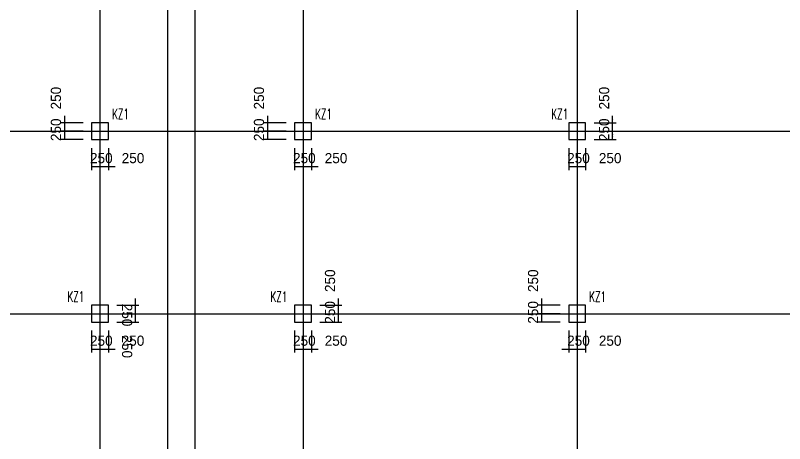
# Model space of a CAD drawing. Extents: x 387171 to 699106, y 11966 to 245688.
# Drawn here: x 530258 to 552989, y 124046 to 136712 of the extents above; entities that cross this region are included whole.
import ezdxf

# ---------------------------------------------------------------- set-up
doc = ezdxf.new("R2010")
doc.units = 0
doc.header["$LTSCALE"] = 100
doc.header["$MEASUREMENT"] = 0
for name, color, linetype in [('COLU', 7, 'Continuous'), ('DIM', 3, 'Continuous'), ('DOTE', 253, 'Continuous'), ('h后浇带', 51, 'Continuous'), ('NUM', 7, 'Continuous')]:
    doc.layers.add(name, color=color, linetype=linetype)
doc.styles.add('hztxt', font='hztxt')
doc.styles.get("Standard").update_dxf_attribs({"font": 'standard'})
doc.dimstyles.get("Standard").update_dxf_attribs({"dimtxt": 300, "dimasz": 100, "dimexe": 100, "dimexo": 250, "dimgap": 100, "dimtad": 0, "dimtoh": 1, "dimdec": 0, "dimdsep": 46, "dimcen": 0.09, "dimclrt": 7, "dimadec": 0, "dimazin": 0, "dimtfac": 1, "dimtdec": 4, "dimtofl": 0, "dimtmove": 0, "dimatfit": 3, "dimfxl": 1, "dimtolj": 1, "dimtzin": 0, "dimarcsym": 0})

# ---------------------------------------------------------------- blocks, each defined once
blk = doc.blocks.new('*D2833')
at = {"layer": 'DIM', "color": 0, "linetype": 'ByBlock', "lineweight": -2}
for p, q in [((531708, 133738), (531708, 133088)), ((532258, 133538), (531608, 133538)), ((532258, 133288), (531608, 133288))]:
    blk.add_line(p, q, dxfattribs=at)
for points in [[(531708, 133538), (531691, 133638), (531725, 133638)], [(531708, 133288), (531725, 133188), (531691, 133188)]]:
    blk.add_solid(points, dxfattribs=at)
at = {"layer": 'DIM', "color": 7, "linetype": 'Continuous', "lineweight": -2, "insert": (531458, 134264), "char_height": 300, "width": 566.67, "attachment_point": 5, "rotation": 90, "style": 'hztxt'}
blk.add_mtext('250', dxfattribs=at)
blk = doc.blocks.new('*D1141')
at = {"layer": 'DIM', "color": 0, "linetype": 'ByBlock', "lineweight": -2}
for p, q in [((532258, 133288), (531608, 133288)), ((531708, 133288), (531708, 133038)), ((532258, 133038), (531608, 133038))]:
    blk.add_line(p, q, dxfattribs=at)
for points in [[(531708, 133288), (531725, 133188), (531691, 133188)], [(531708, 133038), (531691, 133138), (531725, 133138)]]:
    blk.add_solid(points, dxfattribs=at)
at = {"layer": 'DIM', "color": 7, "linetype": 'Continuous', "lineweight": -2, "insert": (531458, 133328), "char_height": 300, "width": 566.67, "attachment_point": 5, "rotation": 90, "style": 'hztxt'}
blk.add_mtext('250', dxfattribs=at)
blk = doc.blocks.new('*D1371')
at = {"layer": 'DIM', "color": 0, "linetype": 'ByBlock', "lineweight": -2}
for p, q in [((532508, 132788), (532508, 132138)), ((532758, 132788), (532758, 132138)), ((532508, 132238), (532758, 132238))]:
    blk.add_line(p, q, dxfattribs=at)
for points in [[(532508, 132238), (532608, 132255), (532608, 132221)], [(532758, 132238), (532658, 132221), (532658, 132255)]]:
    blk.add_solid(points, dxfattribs=at)
at = {"layer": 'DIM', "color": 7, "linetype": 'Continuous', "lineweight": -2, "insert": (532798, 132488), "char_height": 300, "width": 566.67, "attachment_point": 5, "style": 'hztxt'}
blk.add_mtext('250', dxfattribs=at)
blk = doc.blocks.new('*D1618')
at = {"layer": 'DIM', "color": 0, "linetype": 'ByBlock', "lineweight": -2}
for p, q in [((532758, 132788), (532758, 132138)), ((533008, 132788), (533008, 132138)), ((532558, 132238), (533208, 132238))]:
    blk.add_line(p, q, dxfattribs=at)
for points in [[(532758, 132238), (532658, 132221), (532658, 132255)], [(533008, 132238), (533108, 132255), (533108, 132221)]]:
    blk.add_solid(points, dxfattribs=at)
at = {"layer": 'DIM', "color": 7, "linetype": 'Continuous', "lineweight": -2, "insert": (533734, 132488), "char_height": 300, "width": 566.67, "attachment_point": 5, "style": 'hztxt'}
blk.add_mtext('250', dxfattribs=at)
blk = doc.blocks.new('*D2376')
at = {"layer": 'DIM', "color": 0, "linetype": 'ByBlock', "lineweight": -2}
for p, q in [((532508, 127388), (532508, 126738)), ((532758, 127388), (532758, 126738)), ((532508, 126838), (532758, 126838))]:
    blk.add_line(p, q, dxfattribs=at)
for points in [[(532508, 126838), (532608, 126855), (532608, 126821)], [(532758, 126838), (532658, 126821), (532658, 126855)]]:
    blk.add_solid(points, dxfattribs=at)
at = {"layer": 'DIM', "color": 7, "linetype": 'Continuous', "lineweight": -2, "insert": (532798, 127088), "char_height": 300, "width": 566.67, "attachment_point": 5, "style": 'hztxt'}
blk.add_mtext('250', dxfattribs=at)
blk = doc.blocks.new('*D2609')
at = {"layer": 'DIM', "color": 0, "linetype": 'ByBlock', "lineweight": -2}
for p, q in [((532758, 127388), (532758, 126738)), ((533008, 127388), (533008, 126738)), ((532558, 126838), (533208, 126838))]:
    blk.add_line(p, q, dxfattribs=at)
for points in [[(532758, 126838), (532658, 126821), (532658, 126855)], [(533008, 126838), (533108, 126855), (533108, 126821)]]:
    blk.add_solid(points, dxfattribs=at)
at = {"layer": 'DIM', "color": 7, "linetype": 'Continuous', "lineweight": -2, "insert": (533734, 127088), "char_height": 300, "width": 566.67, "attachment_point": 5, "style": 'hztxt'}
blk.add_mtext('250', dxfattribs=at)
blk = doc.blocks.new('*D2832')
at = {"layer": 'DIM', "color": 0, "linetype": 'ByBlock', "lineweight": -2}
for p, q in [((533258, 127888), (533908, 127888)), ((533808, 127638), (533808, 127888)), ((533258, 127638), (533908, 127638))]:
    blk.add_line(p, q, dxfattribs=at)
for points in [[(533808, 127888), (533825, 127788), (533791, 127788)], [(533808, 127638), (533791, 127738), (533825, 127738)]]:
    blk.add_solid(points, dxfattribs=at)
at = {"layer": 'DIM', "color": 7, "linetype": 'Continuous', "lineweight": -2, "insert": (533558, 126912), "char_height": 300, "width": 566.67, "attachment_point": 5, "rotation": 270, "style": 'hztxt'}
blk.add_mtext('250', dxfattribs=at)
blk = doc.blocks.new('*D1139')
at = {"layer": 'DIM', "color": 0, "linetype": 'ByBlock', "lineweight": -2}
for p, q in [((533808, 127688), (533808, 128338)), ((533258, 128138), (533908, 128138)), ((533258, 127888), (533908, 127888))]:
    blk.add_line(p, q, dxfattribs=at)
for points in [[(533808, 128138), (533791, 128238), (533825, 128238)], [(533808, 127888), (533825, 127788), (533791, 127788)]]:
    blk.add_solid(points, dxfattribs=at)
at = {"layer": 'DIM', "color": 7, "linetype": 'Continuous', "lineweight": -2, "insert": (533558, 127848), "char_height": 300, "width": 566.67, "attachment_point": 5, "rotation": 270, "style": 'hztxt'}
blk.add_mtext('250', dxfattribs=at)
blk = doc.blocks.new('*D2076')
at = {"layer": 'DIM', "color": 0, "linetype": 'ByBlock', "lineweight": -2}
for p, q in [((537708, 133738), (537708, 133088)), ((538258, 133538), (537608, 133538)), ((538258, 133288), (537608, 133288))]:
    blk.add_line(p, q, dxfattribs=at)
for points in [[(537708, 133538), (537691, 133638), (537725, 133638)], [(537708, 133288), (537725, 133188), (537691, 133188)]]:
    blk.add_solid(points, dxfattribs=at)
at = {"layer": 'DIM', "color": 7, "linetype": 'Continuous', "lineweight": -2, "insert": (537458, 134264), "char_height": 300, "width": 566.67, "attachment_point": 5, "rotation": 90, "style": 'hztxt'}
blk.add_mtext('250', dxfattribs=at)
blk = doc.blocks.new('*D2290')
at = {"layer": 'DIM', "color": 0, "linetype": 'ByBlock', "lineweight": -2}
for p, q in [((538258, 133288), (537608, 133288)), ((537708, 133288), (537708, 133038)), ((538258, 133038), (537608, 133038))]:
    blk.add_line(p, q, dxfattribs=at)
for points in [[(537708, 133288), (537725, 133188), (537691, 133188)], [(537708, 133038), (537691, 133138), (537725, 133138)]]:
    blk.add_solid(points, dxfattribs=at)
at = {"layer": 'DIM', "color": 7, "linetype": 'Continuous', "lineweight": -2, "insert": (537458, 133328), "char_height": 300, "width": 566.67, "attachment_point": 5, "rotation": 90, "style": 'hztxt'}
blk.add_mtext('250', dxfattribs=at)
blk = doc.blocks.new('*D534')
at = {"layer": 'DIM', "color": 0, "linetype": 'ByBlock', "lineweight": -2}
for p, q in [((538508, 132788), (538508, 132138)), ((538758, 132788), (538758, 132138)), ((538508, 132238), (538758, 132238))]:
    blk.add_line(p, q, dxfattribs=at)
for points in [[(538508, 132238), (538608, 132255), (538608, 132221)], [(538758, 132238), (538658, 132221), (538658, 132255)]]:
    blk.add_solid(points, dxfattribs=at)
at = {"layer": 'DIM', "color": 7, "linetype": 'Continuous', "lineweight": -2, "insert": (538798, 132488), "char_height": 300, "width": 566.67, "attachment_point": 5, "style": 'hztxt'}
blk.add_mtext('250', dxfattribs=at)
blk = doc.blocks.new('*D760')
at = {"layer": 'DIM', "color": 0, "linetype": 'ByBlock', "lineweight": -2}
for p, q in [((538758, 132788), (538758, 132138)), ((539008, 132788), (539008, 132138)), ((538558, 132238), (539208, 132238))]:
    blk.add_line(p, q, dxfattribs=at)
for points in [[(538758, 132238), (538658, 132221), (538658, 132255)], [(539008, 132238), (539108, 132255), (539108, 132221)]]:
    blk.add_solid(points, dxfattribs=at)
at = {"layer": 'DIM', "color": 7, "linetype": 'Continuous', "lineweight": -2, "insert": (539734, 132488), "char_height": 300, "width": 566.67, "attachment_point": 5, "style": 'hztxt'}
blk.add_mtext('250', dxfattribs=at)
blk = doc.blocks.new('*D1025')
at = {"layer": 'DIM', "color": 0, "linetype": 'ByBlock', "lineweight": -2}
for p, q in [((546608, 132788), (546608, 132138)), ((546858, 132788), (546858, 132138)), ((546608, 132238), (546858, 132238))]:
    blk.add_line(p, q, dxfattribs=at)
for points in [[(546608, 132238), (546708, 132255), (546708, 132221)], [(546858, 132238), (546758, 132221), (546758, 132255)]]:
    blk.add_solid(points, dxfattribs=at)
at = {"layer": 'DIM', "color": 7, "linetype": 'Continuous', "lineweight": -2, "insert": (546898, 132488), "char_height": 300, "width": 566.67, "attachment_point": 5, "style": 'hztxt'}
blk.add_mtext('250', dxfattribs=at)
blk = doc.blocks.new('*D963')
at = {"layer": 'DIM', "color": 0, "linetype": 'ByBlock', "lineweight": -2}
for p, q in [((546858, 132788), (546858, 132138)), ((547108, 132788), (547108, 132138)), ((546858, 132238), (547108, 132238))]:
    blk.add_line(p, q, dxfattribs=at)
for points in [[(546858, 132238), (546958, 132255), (546958, 132221)], [(547108, 132238), (547008, 132221), (547008, 132255)]]:
    blk.add_solid(points, dxfattribs=at)
at = {"layer": 'DIM', "color": 7, "linetype": 'Continuous', "lineweight": -2, "insert": (547834, 132488), "char_height": 300, "width": 566.67, "attachment_point": 5, "style": 'hztxt'}
blk.add_mtext('250', dxfattribs=at)
blk = doc.blocks.new('*D1240')
at = {"layer": 'DIM', "color": 0, "linetype": 'ByBlock', "lineweight": -2}
for p, q in [((547358, 133288), (548008, 133288)), ((547908, 133038), (547908, 133288)), ((547358, 133038), (548008, 133038))]:
    blk.add_line(p, q, dxfattribs=at)
for points in [[(547908, 133288), (547925, 133188), (547891, 133188)], [(547908, 133038), (547891, 133138), (547925, 133138)]]:
    blk.add_solid(points, dxfattribs=at)
at = {"layer": 'DIM', "color": 7, "linetype": 'Continuous', "lineweight": -2, "insert": (547658, 133328), "char_height": 300, "width": 566.67, "attachment_point": 5, "rotation": 90, "style": 'hztxt'}
blk.add_mtext('250', dxfattribs=at)
blk = doc.blocks.new('*D3618')
at = {"layer": 'DIM', "color": 0, "linetype": 'ByBlock', "lineweight": -2}
for p, q in [((547908, 133088), (547908, 133738)), ((547358, 133538), (548008, 133538)), ((547358, 133288), (548008, 133288))]:
    blk.add_line(p, q, dxfattribs=at)
for points in [[(547908, 133538), (547891, 133638), (547925, 133638)], [(547908, 133288), (547925, 133188), (547891, 133188)]]:
    blk.add_solid(points, dxfattribs=at)
at = {"layer": 'DIM', "color": 7, "linetype": 'Continuous', "lineweight": -2, "insert": (547658, 134264), "char_height": 300, "width": 566.67, "attachment_point": 5, "rotation": 90, "style": 'hztxt'}
blk.add_mtext('250', dxfattribs=at)
blk = doc.blocks.new('*D1355')
at = {"layer": 'DIM', "color": 0, "linetype": 'ByBlock', "lineweight": -2}
for p, q in [((538508, 127388), (538508, 126738)), ((538758, 127388), (538758, 126738)), ((538508, 126838), (538758, 126838))]:
    blk.add_line(p, q, dxfattribs=at)
for points in [[(538508, 126838), (538608, 126855), (538608, 126821)], [(538758, 126838), (538658, 126821), (538658, 126855)]]:
    blk.add_solid(points, dxfattribs=at)
at = {"layer": 'DIM', "color": 7, "linetype": 'Continuous', "lineweight": -2, "insert": (538798, 127088), "char_height": 300, "width": 566.67, "attachment_point": 5, "style": 'hztxt'}
blk.add_mtext('250', dxfattribs=at)
blk = doc.blocks.new('*D1300')
at = {"layer": 'DIM', "color": 0, "linetype": 'ByBlock', "lineweight": -2}
for p, q in [((538758, 127388), (538758, 126738)), ((539008, 127388), (539008, 126738)), ((538558, 126838), (539208, 126838))]:
    blk.add_line(p, q, dxfattribs=at)
for points in [[(538758, 126838), (538658, 126821), (538658, 126855)], [(539008, 126838), (539108, 126855), (539108, 126821)]]:
    blk.add_solid(points, dxfattribs=at)
at = {"layer": 'DIM', "color": 7, "linetype": 'Continuous', "lineweight": -2, "insert": (539734, 127088), "char_height": 300, "width": 566.67, "attachment_point": 5, "style": 'hztxt'}
blk.add_mtext('250', dxfattribs=at)
blk = doc.blocks.new('*D3720')
at = {"layer": 'DIM', "color": 0, "linetype": 'ByBlock', "lineweight": -2}
for p, q in [((539258, 127888), (539908, 127888)), ((539808, 127638), (539808, 127888)), ((539258, 127638), (539908, 127638))]:
    blk.add_line(p, q, dxfattribs=at)
for points in [[(539808, 127888), (539825, 127788), (539791, 127788)], [(539808, 127638), (539791, 127738), (539825, 127738)]]:
    blk.add_solid(points, dxfattribs=at)
at = {"layer": 'DIM', "color": 7, "linetype": 'Continuous', "lineweight": -2, "insert": (539558, 127928), "char_height": 300, "width": 566.67, "attachment_point": 5, "rotation": 90, "style": 'hztxt'}
blk.add_mtext('250', dxfattribs=at)
blk = doc.blocks.new('*D3905')
at = {"layer": 'DIM', "color": 0, "linetype": 'ByBlock', "lineweight": -2}
for p, q in [((539808, 127688), (539808, 128338)), ((539258, 128138), (539908, 128138)), ((539258, 127888), (539908, 127888))]:
    blk.add_line(p, q, dxfattribs=at)
for points in [[(539808, 128138), (539791, 128238), (539825, 128238)], [(539808, 127888), (539825, 127788), (539791, 127788)]]:
    blk.add_solid(points, dxfattribs=at)
at = {"layer": 'DIM', "color": 7, "linetype": 'Continuous', "lineweight": -2, "insert": (539558, 128864), "char_height": 300, "width": 566.67, "attachment_point": 5, "rotation": 90, "style": 'hztxt'}
blk.add_mtext('250', dxfattribs=at)
blk = doc.blocks.new('*D40')
at = {"layer": 'DIM', "color": 0, "linetype": 'ByBlock', "lineweight": -2}
for p, q in [((545808, 128338), (545808, 127688)), ((546358, 128138), (545708, 128138)), ((546358, 127888), (545708, 127888))]:
    blk.add_line(p, q, dxfattribs=at)
for points in [[(545808, 128138), (545791, 128238), (545825, 128238)], [(545808, 127888), (545825, 127788), (545791, 127788)]]:
    blk.add_solid(points, dxfattribs=at)
at = {"layer": 'DIM', "color": 7, "linetype": 'Continuous', "lineweight": -2, "insert": (545558, 128864), "char_height": 300, "width": 566.67, "attachment_point": 5, "rotation": 90, "style": 'hztxt'}
blk.add_mtext('250', dxfattribs=at)
blk = doc.blocks.new('*D266')
at = {"layer": 'DIM', "color": 0, "linetype": 'ByBlock', "lineweight": -2}
for p, q in [((546358, 127888), (545708, 127888)), ((545808, 127888), (545808, 127638)), ((546358, 127638), (545708, 127638))]:
    blk.add_line(p, q, dxfattribs=at)
for points in [[(545808, 127888), (545825, 127788), (545791, 127788)], [(545808, 127638), (545791, 127738), (545825, 127738)]]:
    blk.add_solid(points, dxfattribs=at)
at = {"layer": 'DIM', "color": 7, "linetype": 'Continuous', "lineweight": -2, "insert": (545558, 127928), "char_height": 300, "width": 566.67, "attachment_point": 5, "rotation": 90, "style": 'hztxt'}
blk.add_mtext('250', dxfattribs=at)
blk = doc.blocks.new('*D2763')
at = {"layer": 'DIM', "color": 0, "linetype": 'ByBlock', "lineweight": -2}
for p, q in [((546608, 127388), (546608, 126738)), ((546858, 127388), (546858, 126738)), ((546408, 126838), (547058, 126838))]:
    blk.add_line(p, q, dxfattribs=at)
for points in [[(546608, 126838), (546508, 126821), (546508, 126855)], [(546858, 126838), (546958, 126855), (546958, 126821)]]:
    blk.add_solid(points, dxfattribs=at)
at = {"layer": 'DIM', "color": 7, "linetype": 'Continuous', "lineweight": -2, "insert": (546898, 127088), "char_height": 300, "width": 566.67, "attachment_point": 5, "style": 'hztxt'}
blk.add_mtext('250', dxfattribs=at)
blk = doc.blocks.new('*D2709')
at = {"layer": 'DIM', "color": 0, "linetype": 'ByBlock', "lineweight": -2}
for p, q in [((546858, 127388), (546858, 126738)), ((547108, 127388), (547108, 126738)), ((546858, 126838), (547108, 126838))]:
    blk.add_line(p, q, dxfattribs=at)
for points in [[(546858, 126838), (546958, 126855), (546958, 126821)], [(547108, 126838), (547008, 126821), (547008, 126855)]]:
    blk.add_solid(points, dxfattribs=at)
at = {"layer": 'DIM', "color": 7, "linetype": 'Continuous', "lineweight": -2, "insert": (547834, 127088), "char_height": 300, "width": 566.67, "attachment_point": 5, "style": 'hztxt'}
blk.add_mtext('250', dxfattribs=at)
blk = doc.blocks.new('后浇带现场')
at = {"color": 6, "lineweight": 30}
for points in [[(662200, 674230), (718557, 674230), (718557, 624270), (707583, 624270), (707286, 620897), (700215, 616964), (698139, 620873), (664797, 619534)], [(662200, 673430), (717757, 673430), (717757, 625070), (706851, 625070), (706526, 621390), (700538, 618060), (698609, 621692), (664765, 620333)]]:
    blk.add_lwpolyline(points, dxfattribs=at)
at = {"layer": 'h后浇带', "color": 1}
blk.add_line((718557, 685030), (718557, 651530), dxfattribs=at)

msp = doc.modelspace()

# ---------------------------------------------------------------- linework, layer by layer
at = {"layer": 'COLU'}
for points in [[(532508.1, 133037.9), (533008.1, 133037.9), (533008.1, 133537.9), (532508.1, 133537.9)], [(538508.1, 133037.9), (539008.1, 133037.9), (539008.1, 133537.9), (538508.1, 133537.9)], [(546608.1, 133037.9), (547108.1, 133037.9), (547108.1, 133537.9), (546608.1, 133537.9)], [(532508.1, 127637.9), (533008.1, 127637.9), (533008.1, 128137.9), (532508.1, 128137.9)], [(538508.1, 127637.9), (539008.1, 127637.9), (539008.1, 128137.9), (538508.1, 128137.9)], [(546608.1, 127637.9), (547108.1, 127637.9), (547108.1, 128137.9), (546608.1, 128137.9)]]:
    msp.add_lwpolyline(points, close=True, dxfattribs=at)
at = {"layer": 'DOTE'}
for p, q in [((532758, 238913.1), (532758.2, 95505.2)), ((538758.1, 238913.1), (538758.1, 94087.9)), ((546858.1, 210429.3), (546858.1, 94087.9)), ((508458.1, 133287.9), (585258.1, 133287.9)), ((510308.1, 127887.9), (579258.1, 127887.9))]:
    msp.add_line(p, q, dxfattribs=at)

# ---------------------------------------------------------------- block references
at = {"color": 3, "lineweight": 30}
msp.add_blockref('后浇带现场', (-182998.7, -527042.1), dxfattribs=at)

# ---------------------------------------------------------------- texts
at = {"layer": 'NUM', "color": 200, "width": 0.7}
for p in [(533114.1, 133644), (539114.1, 133644), (546094.4, 133644), (531794.3, 128244), (537794.3, 128244), (547214.1, 128244)]:
    msp.add_text('KZ1', height=300, dxfattribs=at).set_placement(p)

# ---------------------------------------------------------------- dimensions: what is measured, and where the dimension line sits
at = {"layer": 'DIM', "color": 200}
for p1, p2, picture, middle in [((532508.1, 133537.9), (532508.1, 133287.9), '*D2833', (531458.1, 133756)), ((538508.1, 133537.9), (538508.1, 133287.9), '*D2076', (537458.1, 133756)), ((547108.1, 133287.9), (547108.1, 133537.9), '*D3618', (547658.1, 133756)), ((532508.1, 133287.9), (532508.1, 133037.9), '*D1141', (531458.1, 132819.9)), ((538508.1, 133287.9), (538508.1, 133037.9), '*D2290', (537458.1, 132819.9)), ((547108.1, 133037.9), (547108.1, 133287.9), '*D1240', (547658.1, 132819.9)), ((532508.1, 133037.9), (532758.1, 133037.9), '*D1371', (532290, 132487.9)), ((532758.1, 133037.9), (533008.1, 133037.9), '*D1618', (533226.1, 132487.9)), ((538508.1, 133037.9), (538758.1, 133037.9), '*D534', (538290, 132487.9)), ((538758.1, 133037.9), (539008.1, 133037.9), '*D760', (539226.1, 132487.9)), ((546608.1, 133037.9), (546858.1, 133037.9), '*D1025', (546390, 132487.9)), ((546858.1, 133037.9), (547108.1, 133037.9), '*D963', (547326.1, 132487.9)), ((539008.1, 127887.9), (539008.1, 128137.9), '*D3905', (539558.1, 128356)), ((546608.1, 128137.9), (546608.1, 127887.9), '*D40', (545558.1, 128356)), ((533008.1, 127887.9), (533008.1, 128137.9), '*D1139', (533558.1, 128356)), ((539008.1, 127637.9), (539008.1, 127887.9), '*D3720', (539558.1, 127419.9)), ((546608.1, 127887.9), (546608.1, 127637.9), '*D266', (545558.1, 127419.9)), ((533008.1, 127637.9), (533008.1, 127887.9), '*D2832', (533558.1, 127419.9)), ((532508.1, 127637.9), (532758.1, 127637.9), '*D2376', (532290, 127087.9)), ((532758.1, 127637.9), (533008.1, 127637.9), '*D2609', (533226.1, 127087.9)), ((538508.1, 127637.9), (538758.1, 127637.9), '*D1355', (538290, 127087.9)), ((538758.1, 127637.9), (539008.1, 127637.9), '*D1300', (539226.1, 127087.9)), ((546608.1, 127637.9), (546858.1, 127637.9), '*D2763', (546390, 127087.9)), ((546858.1, 127637.9), (547108.1, 127637.9), '*D2709', (547326.1, 127087.9))]:
    dim = msp.add_aligned_dim(p1=p1, p2=p2, distance=-800, dimstyle='Standard', dxfattribs=at)
    dim.commit()
    dim.dimension.update_dxf_attribs({"geometry": picture, "text_midpoint": middle})

doc.saveas('drawing.dxf')
